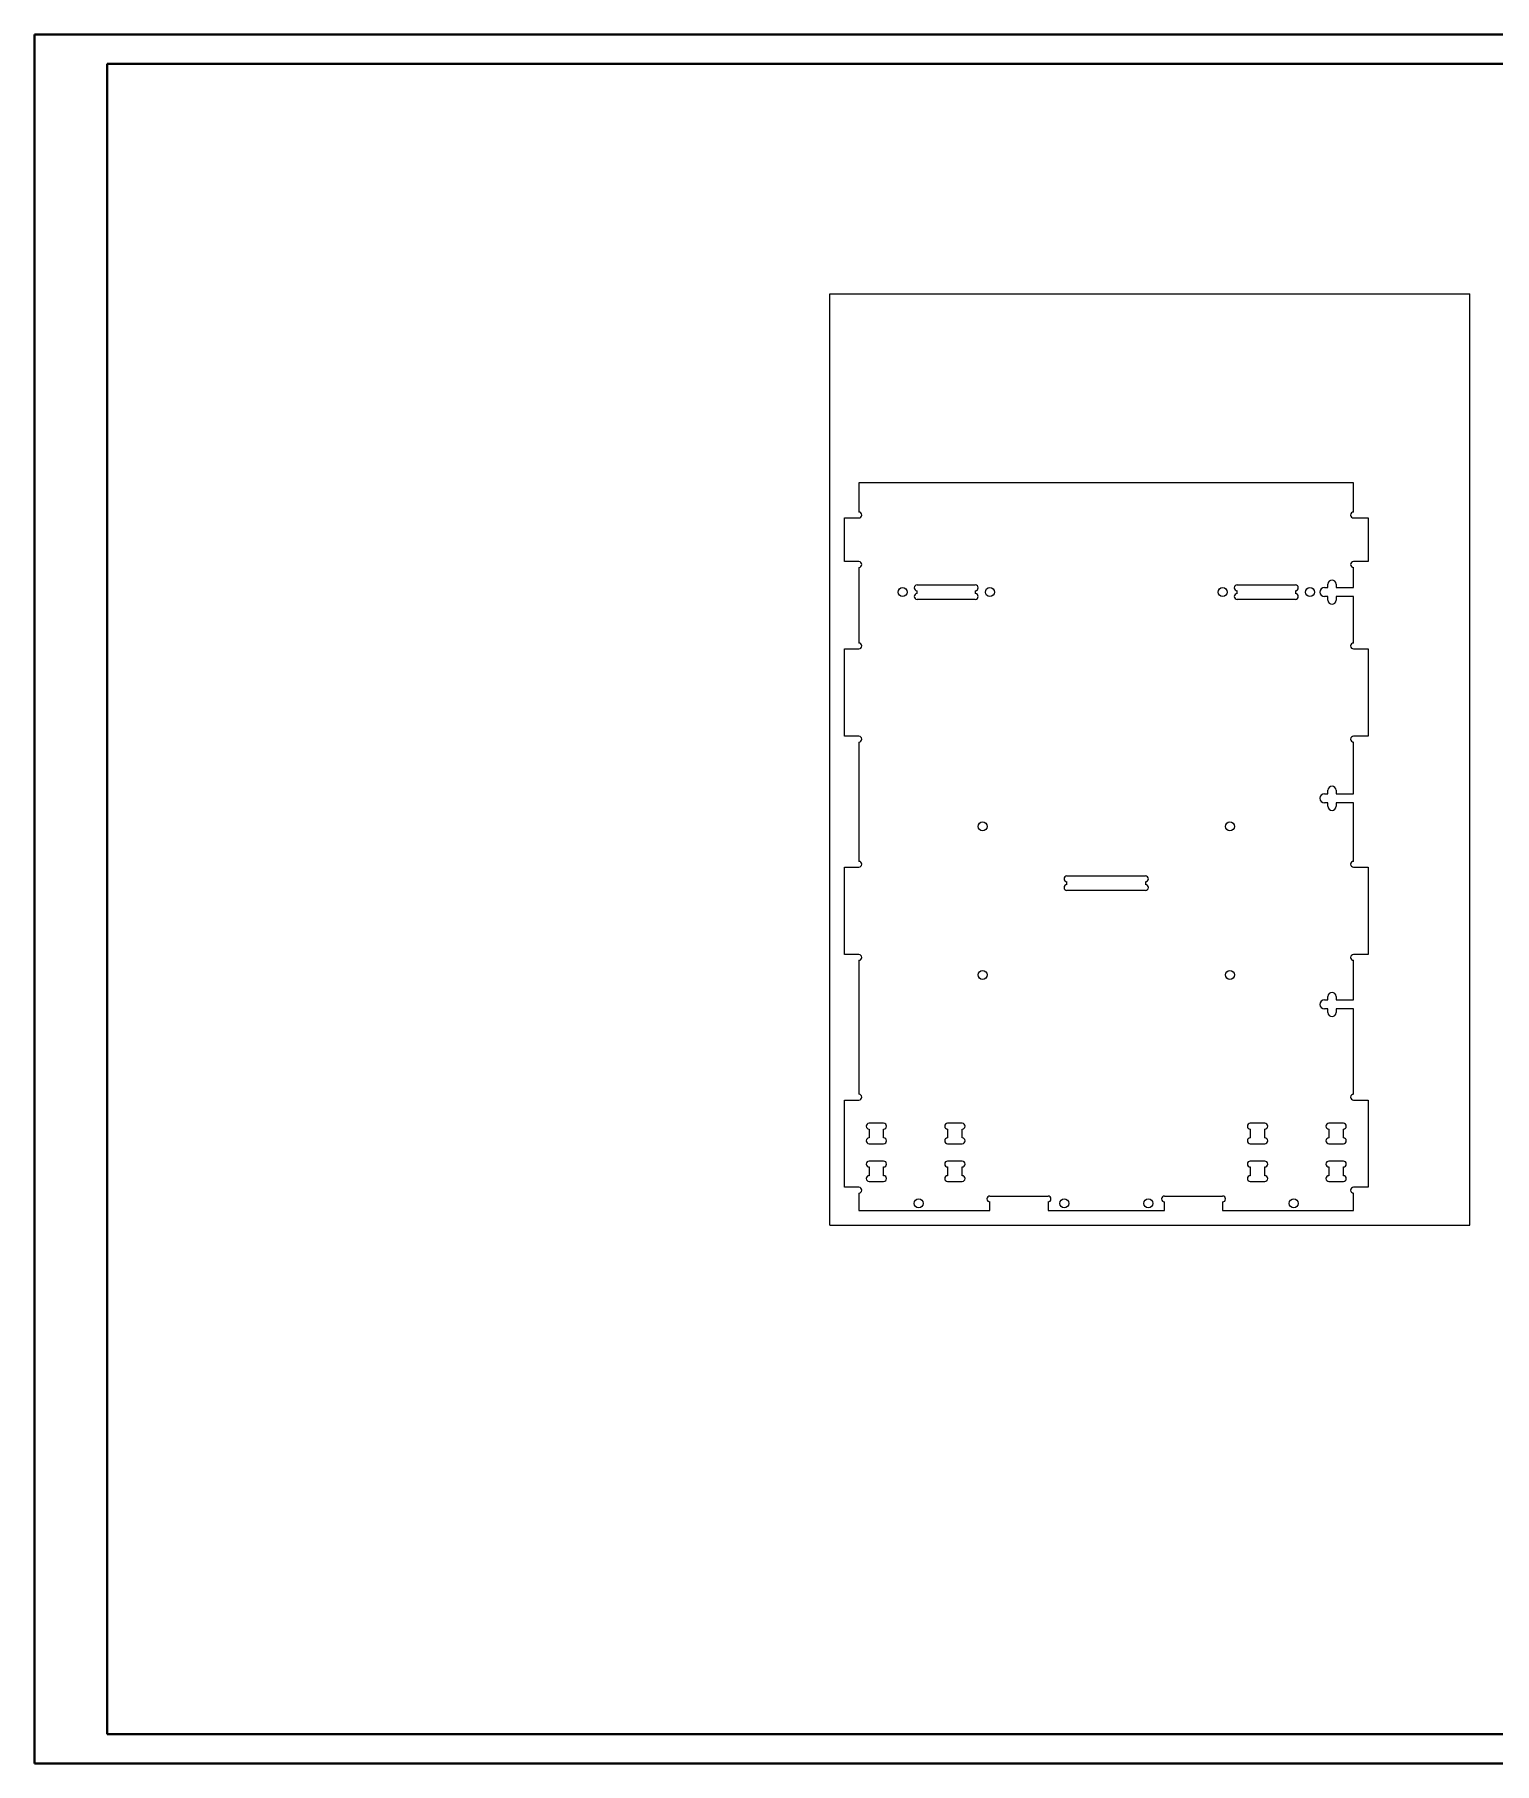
# Model space of a CAD drawing. Header units: millimetres. Extents: x 0 to 841, y 0 to 594.
# Drawn here: x 0 to 502, y 0 to 594 of the extents above; entities that cross this region are included whole.
import ezdxf

# ---------------------------------------------------------------- set-up
doc = ezdxf.new("R2010")
doc.units = ezdxf.units.MM

msp = doc.modelspace()

# ---------------------------------------------------------------- linework, layer by layer
at = {"color": 7, "linetype": 'Continuous', "lineweight": 40}
for p, q in [((0.08, 0.21), (0.08, 594.21)), ((0.08, 594.21), (841.08, 594.21)), ((25.08, 10.21), (25.08, 584.21)), ((25.08, 584.21), (831.08, 584.21)), ((25.08, 10.21), (831.08, 10.21)), ((0.08, 0.21), (841.08, 0.21))]:
    msp.add_line(p, q, dxfattribs=at)
at = {"color": 7, "linetype": 'Continuous'}
for p, q in [((273.38, 185.15), (273.38, 505.15)), ((273.38, 505.15), (493.38, 505.15)), ((493.38, 185.15), (493.38, 505.15)), ((273.38, 185.15), (493.38, 185.15))]:
    msp.add_line(p, q, dxfattribs=at)
at = {"color": 7, "linetype": 'Continuous', "lineweight": 15}
for p, q in [((283.38, 440.15), (283.38, 430.15)), ((453.38, 440.15), (283.38, 440.15)), ((453.38, 430.15), (453.38, 440.15)), ((278.38, 413.15), (278.38, 428.15)), ((278.38, 428.15), (283.38, 428.15)), ((453.38, 428.15), (458.38, 428.15)), ((458.38, 428.15), (458.38, 413.15)), ((283.38, 413.15), (278.38, 413.15)), ((283.38, 411.15), (283.38, 385.15)), ((458.38, 413.15), (453.38, 413.15)), ((453.38, 404.2), (453.38, 411.15)), ((303.38, 405.15), (323.38, 405.15)), ((413.38, 405.15), (433.38, 405.15)), ((443.38, 404.2), (444.58, 404.2)), ((444.58, 404.2), (444.58, 405.4)), ((447.38, 405.4), (447.38, 404.2)), ((447.38, 404.2), (453.38, 404.2)), ((303.38, 402.15), (303.38, 403.15)), ((323.38, 400.15), (303.38, 400.15)), ((323.38, 403.15), (323.38, 402.15)), ((413.38, 402.15), (413.38, 403.15)), ((433.38, 400.15), (413.38, 400.15)), ((433.38, 403.15), (433.38, 402.15)), ((444.58, 401.1), (443.38, 401.1)), ((444.58, 399.9), (444.58, 401.1)), ((447.38, 401.1), (447.38, 399.9)), ((453.38, 401.1), (447.38, 401.1)), ((453.38, 385.15), (453.38, 401.1)), ((278.38, 353.15), (278.38, 383.15)), ((278.38, 383.15), (283.38, 383.15)), ((453.38, 383.15), (458.38, 383.15)), ((458.38, 383.15), (458.38, 353.15)), ((283.38, 353.15), (278.38, 353.15)), ((283.38, 351.15), (283.38, 310.15)), ((458.38, 353.15), (453.38, 353.15)), ((453.38, 333.37), (453.38, 351.15)), ((443.38, 333.37), (444.58, 333.37)), ((444.58, 333.37), (444.58, 334.57)), ((447.38, 334.57), (447.38, 333.37)), ((447.38, 333.37), (453.38, 333.37)), ((444.58, 330.27), (443.38, 330.27)), ((444.58, 329.07), (444.58, 330.27)), ((447.38, 330.27), (447.38, 329.07)), ((453.38, 330.27), (447.38, 330.27)), ((453.38, 310.15), (453.38, 330.27)), ((278.38, 278.15), (278.38, 308.15)), ((278.38, 308.15), (283.38, 308.15)), ((354.88, 305.15), (381.88, 305.15)), ((354.88, 302.15), (354.88, 303.15)), ((381.88, 303.15), (381.88, 302.15)), ((453.38, 308.15), (458.38, 308.15)), ((458.38, 308.15), (458.38, 278.15)), ((381.88, 300.15), (354.88, 300.15)), ((283.38, 278.15), (278.38, 278.15)), ((283.38, 276.15), (283.38, 230.15)), ((458.38, 278.15), (453.38, 278.15)), ((453.38, 262.53), (453.38, 276.15)), ((443.38, 262.53), (444.58, 262.53)), ((444.58, 262.53), (444.58, 263.73)), ((447.38, 263.73), (447.38, 262.53)), ((447.38, 262.53), (453.38, 262.53)), ((444.58, 259.43), (443.38, 259.43)), ((444.58, 258.23), (444.58, 259.43)), ((447.38, 259.43), (447.38, 258.23)), ((453.38, 259.43), (447.38, 259.43)), ((453.38, 230.15), (453.38, 259.43)), ((278.38, 198.15), (278.38, 228.15)), ((278.38, 228.15), (283.38, 228.15)), ((453.38, 228.15), (458.38, 228.15)), ((458.38, 228.15), (458.38, 198.15)), ((291.88, 220.15), (286.88, 220.15)), ((318.88, 220.15), (313.88, 220.15)), ((422.88, 220.15), (417.88, 220.15)), ((449.88, 220.15), (444.88, 220.15)), ((286.88, 218.15), (286.88, 215.15)), ((291.88, 215.15), (291.88, 218.15)), ((313.88, 218.15), (313.88, 215.15)), ((318.88, 215.15), (318.88, 218.15)), ((417.88, 218.15), (417.88, 215.15)), ((422.88, 215.15), (422.88, 218.15)), ((444.88, 218.15), (444.88, 215.15)), ((449.88, 215.15), (449.88, 218.15)), ((286.88, 213.15), (291.88, 213.15)), ((313.88, 213.15), (318.88, 213.15)), ((417.88, 213.15), (422.88, 213.15)), ((444.88, 213.15), (449.88, 213.15)), ((291.88, 207.15), (286.88, 207.15)), ((286.88, 205.15), (286.88, 202.15)), ((291.88, 202.15), (291.88, 205.15)), ((318.88, 207.15), (313.88, 207.15)), ((313.88, 205.15), (313.88, 202.15)), ((318.88, 202.15), (318.88, 205.15)), ((422.88, 207.15), (417.88, 207.15)), ((417.88, 205.15), (417.88, 202.15)), ((422.88, 202.15), (422.88, 205.15)), ((449.88, 207.15), (444.88, 207.15)), ((444.88, 205.15), (444.88, 202.15)), ((449.88, 202.15), (449.88, 205.15)), ((283.38, 198.15), (278.38, 198.15)), ((283.38, 196.15), (283.38, 190.15)), ((286.88, 200.15), (291.88, 200.15)), ((313.88, 200.15), (318.88, 200.15)), ((417.88, 200.15), (422.88, 200.15)), ((444.88, 200.15), (449.88, 200.15)), ((458.38, 198.15), (453.38, 198.15)), ((453.38, 190.15), (453.38, 196.15)), ((283.38, 190.15), (328.38, 190.15)), ((328.38, 195.15), (348.38, 195.15)), ((328.38, 190.15), (328.38, 193.15)), ((348.38, 193.15), (348.38, 190.15)), ((348.38, 190.15), (388.38, 190.15)), ((388.38, 195.15), (408.38, 195.15)), ((388.38, 190.15), (388.38, 193.15)), ((408.38, 193.15), (408.38, 190.15)), ((408.38, 190.15), (453.38, 190.15))]:
    msp.add_line(p, q, dxfattribs=at)
for centre in [(298.38, 402.65), (328.38, 402.65), (408.38, 402.65), (438.38, 402.65), (325.88, 322.15), (410.88, 322.15), (325.88, 271.15), (410.88, 271.15), (303.93, 192.65), (353.93, 192.65), (382.83, 192.65), (432.83, 192.65)]:
    msp.add_circle(centre, 1.55, dxfattribs=at)
for centre, radius, start, end in [((283.38, 429.15), 1, 270, 90), ((453.38, 429.15), 1, 90, 270), ((283.38, 412.15), 1, 270, 90), ((453.38, 412.15), 1, 90, 270), ((303.38, 404.15), 1, 90, 270), ((323.38, 404.15), 1, 270, 90), ((413.38, 404.15), 1, 90, 270), ((433.38, 404.15), 1, 270, 90), ((443.38, 402.65), 1.55, 89.99999, 269.99999), ((445.98, 405.4), 1.4, 360, 180), ((303.38, 401.15), 1, 90, 270), ((323.38, 401.15), 1, 270, 90), ((413.38, 401.15), 1, 90, 270), ((433.38, 401.15), 1, 270, 90), ((445.98, 399.9), 1.4, 180, 0), ((283.38, 384.15), 1, 270, 90), ((453.38, 384.15), 1, 90, 270), ((283.38, 352.15), 1, 270, 90), ((453.38, 352.15), 1, 90, 270), ((443.38, 331.82), 1.55, 90, 270), ((445.98, 334.57), 1.4, 0, 180), ((445.98, 329.07), 1.4, 180, 0), ((283.38, 309.15), 1, 270, 90), ((453.38, 309.15), 1, 90, 270), ((354.88, 304.15), 1, 90, 270), ((381.88, 304.15), 1, 270, 90), ((354.88, 301.15), 1, 90, 270), ((381.88, 301.15), 1, 270, 90), ((283.38, 277.15), 1, 270, 90), ((453.38, 277.15), 1, 90, 270), ((443.38, 260.98), 1.55, 90, 270), ((445.98, 263.73), 1.4, 360, 180), ((445.98, 258.23), 1.4, 180, 0), ((283.38, 229.15), 1, 270, 90), ((453.38, 229.15), 1, 90, 270), ((286.88, 219.15), 1, 90, 270), ((291.88, 219.15), 1, 270, 90), ((313.88, 219.15), 1, 90, 270), ((318.88, 219.15), 1, 270, 90), ((417.88, 219.15), 1, 90, 270), ((422.88, 219.15), 1, 270, 90), ((444.88, 219.15), 1, 90, 270), ((449.88, 219.15), 1, 270, 90), ((286.88, 214.15), 1, 90, 270), ((291.88, 214.15), 1, 270, 90), ((313.88, 214.15), 1, 90, 270), ((318.88, 214.15), 1, 270, 90), ((417.88, 214.15), 1, 90, 270), ((422.88, 214.15), 1, 270, 90), ((444.88, 214.15), 1, 90, 270), ((449.88, 214.15), 1, 270, 90), ((286.88, 206.15), 1, 90, 270), ((286.88, 201.15), 1, 90, 270), ((291.88, 206.15), 1, 270, 90), ((291.88, 201.15), 1, 270, 90), ((313.88, 206.15), 1, 90, 270), ((313.88, 201.15), 1, 90, 270), ((318.88, 206.15), 1, 270, 90), ((318.88, 201.15), 1, 270, 90), ((417.88, 206.15), 1, 90, 270), ((417.88, 201.15), 1, 90, 270), ((422.88, 206.15), 1, 270, 90), ((422.88, 201.15), 1, 270, 90), ((444.88, 206.15), 1, 90, 270), ((444.88, 201.15), 1, 90, 270), ((449.88, 206.15), 1, 270, 90), ((449.88, 201.15), 1, 270, 90), ((283.38, 197.15), 1, 270, 90), ((453.38, 197.15), 1, 90, 270), ((328.38, 194.15), 1, 90, 270), ((348.38, 194.15), 1, 270, 90), ((388.38, 194.15), 1, 90, 270), ((408.38, 194.15), 1, 270, 90)]:
    msp.add_arc(centre, radius, start, end, dxfattribs=at)

doc.saveas('drawing.dxf')
